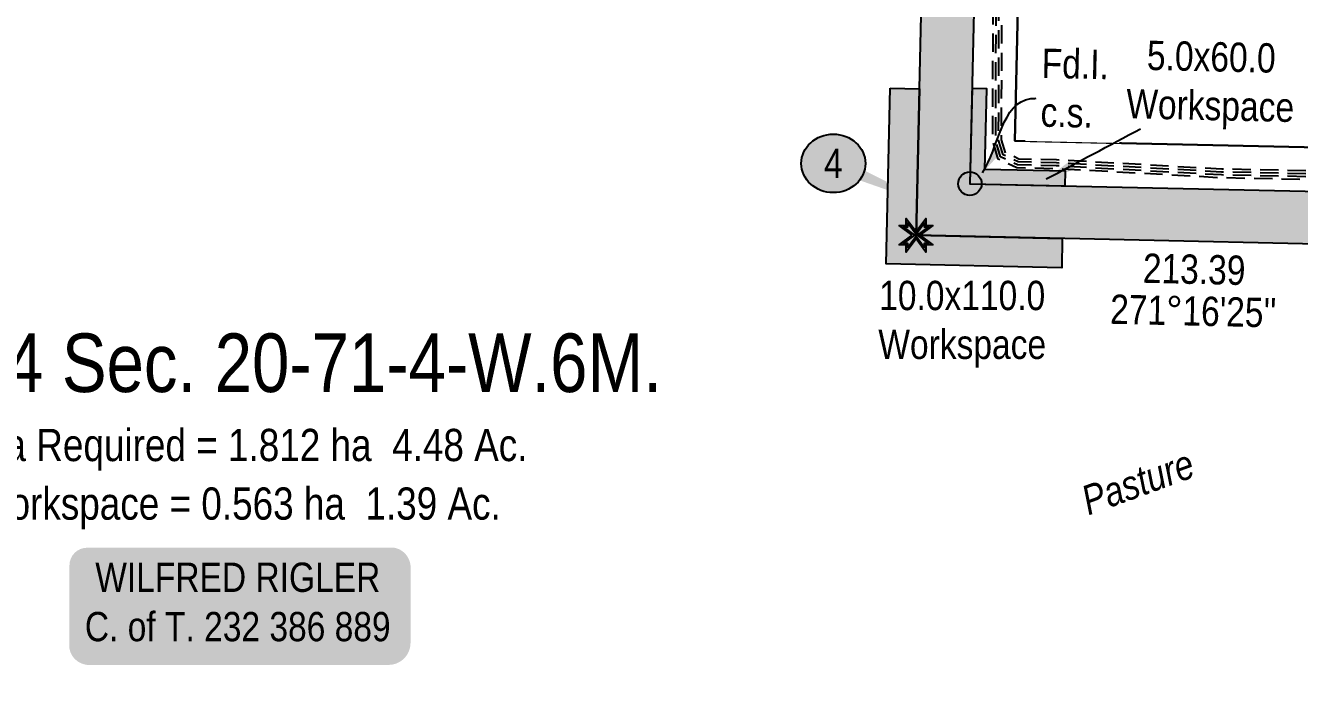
# Model space of a CAD drawing. Extents: x 397736 to 405633, y 6113180 to 6118658.
# Drawn here: x 398995 to 399430, y 6114452.6 to 6114683 of the extents above; entities that cross this region are included whole.
import ezdxf
from ezdxf.enums import TextEntityAlignment as Align

# ---------------------------------------------------------------- set-up
doc = ezdxf.new("R2010")
doc.units = 0
doc.header["$LTSCALE"] = 5
doc.linetypes.add('UG_PIPE', pattern=[1.875, 1.25, -0.625])
for name, color, linetype in [('AS-OWNER', 7, 'Continuous'), ('AS-PIPE-UG', 44, 'UG_PIPE'), ('C-RW', 13, 'Continuous'), ('C-SYMBOL', 7, 'Continuous'), ('L-AREAREQUIRED', 7, 'Continuous'), ('L-AREAWORK', 7, 'Continuous'), ('L-BD1', 253, 'Continuous'), ('L-MON', 1, 'Continuous'), ('L-MON-T', 1, 'Continuous'), ('L-TITLEDB', 4, 'Continuous'), ('P-CROSSINGS', 250, 'Continuous'), ('P-ELEVATION', 7, 'Continuous'), ('P-IOP3', 10, 'Continuous'), ('P-IOP3-H', 21, 'Continuous'), ('P-LTO', 14, 'Continuous'), ('P-PROPOSED', 10, 'Continuous'), ('P-PROPOSED-H', 21, 'Continuous'), ('P-TEMP-BLUE', 146, 'Continuous'), ('P-TEMP-BLUE-T', 146, 'Continuous')]:
    doc.layers.add(name, color=color, linetype=linetype)
doc.layers.add('P-TEMP-BLUE-H', color=7, linetype='Continuous', true_color=0x99e6ff)
doc.layers.add('T-TEXT', color=48, linetype='Continuous', lineweight=18)
doc.styles.add('100L', font='ARIALN.TTF', dxfattribs={"height": 11})
doc.styles.add('175L', font='ARIALN.TTF', dxfattribs={"height": 20})
doc.styles.add('80', font='ARIALN.TTF', dxfattribs={"height": 10})
doc.styles.add('80CG', font='ARIALN.TTF', dxfattribs={"height": 10})
doc.styles.add('80L', font='ARIALN.TTF', dxfattribs={"height": 10})
doc.styles.add('80LS', font='ARIALNI.TTF', dxfattribs={"height": 10})
doc.dimstyles.new('Compass 5 000', dxfattribs={"dimscale": 5, "dimtxt": 9, "dimasz": 2, "dimexe": 0.2, "dimexo": 0.0625, "dimgap": 0.5, "dimtad": 0, "dimtih": 1, "dimtoh": 1, "dimzin": 0, "dimdsep": 46, "dimtxsty": '80CG', "dimcen": 0.1, "dimse1": 1, "dimse2": 1, "dimclrd": 256, "dimclrt": 256, "dimaunit": 1, "dimadec": 4, "dimazin": 0, "dimtfac": 0.06, "dimtofl": 0, "dimtmove": 0, "dimatfit": 1, "dimfxl": 0.2, "dimtolj": 1, "dimtzin": 0, "dimlwd": -1, "dimarcsym": 0})

# ---------------------------------------------------------------- blocks, each defined once
blk = doc.blocks.new('*U43')
h = blk.add_hatch(color=59)
edge = h.paths.add_edge_path()
edge.add_line((-51.5, -20), (51.5, -20))
edge.add_arc((51.5, -14), 6, 270, 360)
edge.add_line((57.5, -14), (57.5, 12.5))
edge.add_arc((51.5, 12.5), 6, 0, 90)
edge.add_line((51.5, 18.5), (-51.5, 18.5))
edge.add_arc((-51.5, 12.5), 6, 90, 180)
edge.add_line((-57.5, 12.5), (-57.5, -14))
edge.add_arc((-51.5, -14), 6, 180, 270)
at = {"color": 1, "flags": 128}
blk.add_lwpolyline([(-51.5, -20, 3, 3, 0), (51.5, -20, 3, 3, 0.414214), (57.5, -14, 3, 3, 0), (57.5, 12.5, 3, 0, 0.414214), (51.5, 18.5, 0, 0, 0), (-51.5, 18.5, 0, 0, 0.414214), (-57.5, 12.5, 0, 0, 0), (-57.5, -14, 0, 3, 0.414214)], format="xyseb", close=True, dxfattribs=at)
blk.add_lwpolyline([(-4.7, -12.58, 0, 7.5, 0), (0, 0, 0, 0, 0)], format="xyseb", dxfattribs=at)
at = {"color": 1, "style": '80'}
blk.add_attdef('ENTER_TEXT_001', (-35.99, -5), '', height=10, dxfattribs=at)
blk = doc.blocks.new('fdia')
at = {"color": 255, "const_width": 1}
blk.add_lwpolyline([(-0.5, 0, 1), (0.5, 0, 1)], format="xyb", close=True, dxfattribs=at)
blk = doc.blocks.new('Fdiaa')
blk.add_blockref('fdia', (0, 0))
blk = doc.blocks.new('fdib')
at = {"color": 1, "const_width": 1.6}
blk.add_lwpolyline([(-0.4, 0, 1), (0.4, 0, 1)], format="xyb", close=True, dxfattribs=at)
at = {"color": 1}
blk.add_circle((0, 0), 0.8, dxfattribs=at)
blk = doc.blocks.new('Fdibb')
blk.add_blockref('fdib', (0, 0))
blk = doc.blocks.new('fdicc')
for name in ['Fdibb', 'Fdiaa']:
    blk.add_blockref(name, (0, 0))
blk = doc.blocks.new('FDI')
blk.add_blockref('fdicc', (0, 0))
blk = doc.blocks.new('TEMP')
h = blk.add_hatch(color=255)
h.dxf.hatch_style = 1
h.paths.add_polyline_path([(0, 0.251), (-0.666, 1.152), (-0.666, 0.666), (-1.152, 0.666), (-0.251, 0), (-1.152, -0.666), (-0.666, -0.666), (-0.666, -1.152), (0, -0.251), (0.666, -1.152), (0.666, -0.666), (1.152, -0.666), (0.251, 0), (1.152, 0.666), (0.666, 0.666), (0.666, 1.152)])
h.paths.add_polyline_path([(0.566, 0.849), (0.566, 0.566), (0.849, 0.566), (0.083, 0), (0.849, -0.566), (0.566, -0.566), (0.566, -0.849), (0, -0.083), (-0.566, -0.849), (-0.566, -0.566), (-0.849, -0.566), (-0.083, 0), (-0.849, 0.566), (-0.566, 0.566), (-0.566, 0.849), (0, 0.083)], flags=16)
h = blk.add_hatch(color=1)
h.dxf.hatch_style = 1
h.paths.add_polyline_path([(0, 0.083), (-0.566, 0.849), (-0.566, 0.566), (-0.849, 0.566), (-0.083, 0), (-0.849, -0.566), (-0.566, -0.566), (-0.566, -0.849), (0, -0.083), (0.566, -0.849), (0.566, -0.566), (0.849, -0.566), (0.083, 0), (0.849, 0.566), (0.566, 0.566), (0.566, 0.849)])
at = {"color": 1}
for p, q in [((-0.083, 0), (0.083, 0)), ((0, 0.083), (0, -0.083))]:
    blk.add_line(p, q, dxfattribs=at)
at = {"color": 255, "flags": 128}
blk.add_lwpolyline([(-0.251, 0), (-1.152, 0.666), (-0.666, 0.666), (-0.666, 1.152), (0, 0.251), (0.666, 1.152), (0.666, 0.666), (1.152, 0.666), (0.251, 0), (1.152, -0.666), (0.666, -0.666), (0.666, -1.152), (0, -0.251), (-0.666, -1.152), (-0.666, -0.666), (-1.152, -0.666)], close=True, dxfattribs=at)
at = {"color": 1, "flags": 128}
blk.add_lwpolyline([(-0.083, 0), (-0.849, 0.566), (-0.566, 0.566), (-0.566, 0.849), (0, 0.083), (0.566, 0.849), (0.566, 0.566), (0.849, 0.566), (0.083, 0), (0.849, -0.566), (0.566, -0.566), (0.566, -0.849), (0, -0.083), (-0.566, -0.849), (-0.566, -0.566), (-0.849, -0.566)], close=True, dxfattribs=at)
blk = doc.blocks.new('*U74')
at = {"layer": 'P-ELEVATION'}
h = blk.add_hatch(color=111, dxfattribs=at)
h.dxf.hatch_style = 1
edge = h.paths.add_edge_path()
edge.add_ellipse((0, 0), major_axis=(-10.94, 0), ratio=0.913794, start_angle=0, end_angle=360)
at = {"layer": 'P-ELEVATION', "color": 7, "flags": 128}
blk.add_lwpolyline([(0, 0, 5, 0, 0), (37.44, -15.74, 0, 0, 0)], format="xyseb", dxfattribs=at)
at = {"layer": 'P-ELEVATION', "color": 7}
blk.add_ellipse((0, 0), major_axis=(-10.94, 0), ratio=0.913794, dxfattribs=at)
at = {"layer": 'P-ELEVATION', "style": '80'}
blk.add_attdef('BEND', text='', height=10, dxfattribs=at).set_placement((0, 0), align=Align.MIDDLE_CENTER)

msp = doc.modelspace()

# ---------------------------------------------------------------- hatches: boundary and pattern name
at = {"layer": 'P-IOP3-H'}
h = msp.add_hatch(color=256, dxfattribs=at)
h.dxf.hatch_style = 1
h.paths.add_polyline_path([(399538.691, 6114316.198), (399505.652, 6114316.95), (399512.305, 6114606.708), (399299.06, 6114611.447), (399304.452, 6114846.594), (399069.78, 6114851.786), (399070.178, 6114869.775), (399322.853, 6114864.185), (399317.461, 6114629.036), (399530.707, 6114624.297), (399524.054, 6114334.529), (399539.101, 6114334.187)])
at = {"layer": 'P-PROPOSED-H'}
h = msp.add_hatch(color=256, dxfattribs=at)
h.dxf.hatch_style = 1
h.paths.add_polyline_path([(399070.178, 6114869.775), (399322.853, 6114864.185), (399317.461, 6114629.036), (399530.707, 6114624.297), (399524.054, 6114334.529), (399682.488, 6114330.922), (399675.795, 6114037.102), (399657.806, 6114037.511), (399664.09, 6114313.343), (399505.652, 6114316.95), (399512.305, 6114606.708), (399299.06, 6114611.447), (399304.452, 6114846.594), (399069.78, 6114851.786)])
at = {"layer": 'P-TEMP-BLUE-H'}
h = msp.add_hatch(color=256, dxfattribs=at)
h.dxf.hatch_style = 1
h.paths.add_polyline_path([(399290.212, 6114661.641), (399300.205, 6114661.412), (399299.06, 6114611.447), (399349.025, 6114610.337), (399348.803, 6114600.343), (399288.837, 6114601.676)])
h = msp.add_hatch(color=256, dxfattribs=at)
h.dxf.hatch_style = 1
h.paths.add_polyline_path([(399349.943, 6114628.314), (399350.054, 6114633.311), (399322.572, 6114633.922), (399323.203, 6114661.403), (399318.206, 6114661.517), (399317.461, 6114629.036)])

# ---------------------------------------------------------------- linework, layer by layer
at = {"layer": 'AS-PIPE-UG', "flags": 128}
for points in [[(399597.615, 6114040.851), (399591.43, 6114040.819), (399586, 6114040.325), (399573.963, 6114038.928), (399553.005, 6114039.805), (399545.731, 6114041.186), (399536.662, 6114046.108), (399532.379, 6114049.096), (399529.035, 6114053.1), (399528.006, 6114055.891), (399526.876, 6114064.932), (399526.956, 6114076.446), (399526.852, 6114113.861), (399526.448, 6114126.804), (399526.912, 6114137.908), (399527.932, 6114175.851), (399528.737, 6114218.678), (399528.934, 6114242.918), (399529.424, 6114273.25), (399530.278, 6114298.423), (399530.645, 6114328.912), (399531.457, 6114357.642), (399535.023, 6114604.171), (399535.556, 6114620.461), (399535.04, 6114625.869), (399531.254, 6114628.854), (399526.739, 6114629.568), (399499.164, 6114629.659), (399457.838, 6114630.917), (399403.361, 6114632.022), (399346.939, 6114635.139), (399333.752, 6114635.461), (399327.962, 6114638.172), (399326.261, 6114643.765), (399326.915, 6114845.022), (399327.211, 6114861.704), (399325.206, 6114867.618), (399322.592, 6114869.622), (399305.088, 6114869.224), (399275.919, 6114869.947), (399233.67, 6114870.714), (399189.723, 6114871.4), (399149.282, 6114873.231), (399092.366, 6114877.191)], [(399597.61, 6114041.851), (399591.382, 6114041.818), (399585.897, 6114041.319), (399573.926, 6114039.93), (399553.12, 6114040.801), (399546.071, 6114042.139), (399537.188, 6114046.96), (399533.061, 6114049.839), (399531, 6114052.306), (399529.728, 6114054.229), (399528.961, 6114056.307), (399527.876, 6114064.991), (399527.955, 6114076.444), (399527.851, 6114113.878), (399527.449, 6114126.798), (399527.911, 6114137.873), (399528.932, 6114175.828), (399529.736, 6114218.664), (399529.933, 6114242.906), (399530.424, 6114273.225), (399531.278, 6114298.4), (399531.645, 6114328.892), (399532.456, 6114357.614), (399536.022, 6114604.147), (399536.557, 6114620.492), (399535.995, 6114626.389), (399531.668, 6114629.801), (399526.819, 6114630.567), (399499.181, 6114630.659), (399457.863, 6114631.916), (399403.399, 6114633.021), (399346.979, 6114636.138), (399333.986, 6114636.455), (399328.789, 6114638.889), (399327.261, 6114643.912), (399327.915, 6114845.012), (399328.214, 6114861.86), (399326.055, 6114868.227), (399322.921, 6114870.629), (399305.089, 6114870.224), (399275.94, 6114870.946), (399233.687, 6114871.713), (399189.753, 6114872.399), (399149.339, 6114874.229), (399092.435, 6114878.188)], [(399597.605, 6114042.85), (399591.334, 6114042.818), (399585.794, 6114042.314), (399573.889, 6114040.932), (399553.234, 6114041.796), (399546.41, 6114043.092), (399537.714, 6114047.812), (399533.742, 6114050.583), (399530.66, 6114055.185), (399529.917, 6114056.722), (399528.876, 6114065.049), (399528.955, 6114076.442), (399528.851, 6114113.895), (399528.449, 6114126.793), (399528.91, 6114137.839), (399529.931, 6114175.806), (399530.736, 6114218.651), (399530.933, 6114242.894), (399531.423, 6114273.2), (399532.277, 6114298.377), (399532.644, 6114328.872), (399533.456, 6114357.585), (399537.021, 6114604.123), (399537.558, 6114620.523), (399536.95, 6114626.909), (399532.082, 6114630.748), (399526.899, 6114631.566), (399499.198, 6114631.659), (399457.888, 6114632.915), (399403.437, 6114634.02), (399347.019, 6114637.137), (399334.22, 6114637.449), (399329.616, 6114639.606), (399328.261, 6114644.059), (399328.915, 6114845.002), (399329.217, 6114862.016), (399326.904, 6114868.836), (399323.25, 6114871.636), (399305.09, 6114871.224), (399275.961, 6114871.945), (399233.704, 6114872.712), (399189.783, 6114873.398), (399149.396, 6114875.227), (399092.504, 6114879.185)], [(399527.05, 6114055.476), (399525.876, 6114064.873), (399525.956, 6114076.448), (399525.852, 6114113.844), (399525.448, 6114126.809), (399525.913, 6114137.942), (399526.933, 6114175.874), (399527.737, 6114218.691), (399527.934, 6114242.93), (399528.425, 6114273.275), (399529.279, 6114298.446), (399529.646, 6114328.932), (399530.458, 6114357.67), (399534.023, 6114604.194), (399534.555, 6114620.43), (399534.086, 6114625.348), (399530.84, 6114627.908), (399526.659, 6114628.568), (399499.147, 6114628.66), (399457.812, 6114629.917), (399403.324, 6114631.023), (399346.899, 6114634.14), (399333.518, 6114634.467), (399327.135, 6114637.456), (399325.261, 6114643.618), (399325.916, 6114845.033), (399326.209, 6114861.548), (399324.357, 6114867.01), (399322.263, 6114868.614), (399305.087, 6114868.224), (399275.897, 6114868.947), (399233.653, 6114869.714), (399189.692, 6114870.4), (399149.224, 6114872.233), (399092.296, 6114876.194)]]:
    msp.add_lwpolyline(points, dxfattribs=at)
at = {"layer": 'C-RW', "flags": 128}
msp.add_lwpolyline([(399556.694, 6114006.087), (399556.699, 6114021.082), (399531.969, 6114021.089), (399546.044, 6114638.954), (399332.795, 6114643.693), (399338.187, 6114878.844), (398744.895, 6114891.969), (398744.553, 6114876.979), (399322.853, 6114864.185), (399317.461, 6114629.036), (399530.707, 6114624.297), (399523.641, 6114316.541), (399518.685, 6114100.682), (399516.629, 6114006.099)], close=True, dxfattribs=at)
at = {"layer": 'L-TITLEDB', "flags": 128}
msp.add_lwpolyline([(399338.756, 6114903.647), (399332.795, 6114643.693), (399546.044, 6114638.954), (399551.965, 6114898.888)], close=True, dxfattribs=at)

# ---------------------------------------------------------------- block references
at = {"layer": 'AS-OWNER', "color": 1}
ref = msp.add_blockref('*U43', (399067.48, 6114486.275), dxfattribs=dict(at, xscale=0.9996229999999772, yscale=0.9996229999999772, zscale=0.9996229999999772))
ref.add_attrib('ENTER_TEXT_001', 'WILFRED RIGLER', (399018.811, 6114489.693), dxfattribs={"layer": '0', "color": 1, "height": 9.99623, "style": '80'})
ref.add_attrib('ENTER_TEXT_002', 'C. of T. 232 386 889', (399015.255, 6114472.855), dxfattribs={"layer": '0', "color": 1, "height": 9.99623, "style": '80'})
at = {"layer": 'L-MON'}
for name, p, xscale, yscale, zscale in [('FDI', (399317.461, 6114629.036), 4.99813384999992, 4.99813384999992, 4.99813384999992), ('TEMP', (399299.06, 6114611.447), 4.998133849999928, 4.998133849999928, 4.998133849999928)]:
    msp.add_blockref(name, p, dxfattribs=dict(at, xscale=xscale, yscale=yscale, zscale=zscale))
at = {"layer": 'P-CROSSINGS', "xscale": 0.99962677, "yscale": 0.99962677, "zscale": 0.99962677}
msp.add_blockref('*U74', (399270.836, 6114635.976), dxfattribs=at).add_auto_attribs({'BEND': '4'})

# ---------------------------------------------------------------- texts
at = {"layer": 'C-SYMBOL', "color": 3, "style": '175L'}
msp.add_text('N.W.1/4 Sec. 20-71-4-W.6M.', height=19.99246, dxfattribs=at).set_placement((399065.324, 6114551.924), align=Align.BOTTOM_CENTER)
at = {"layer": 'L-AREAREQUIRED', "color": 5, "style": '100L'}
msp.add_text('Area Required = 1.812 ha  4.48 Ac.', height=10.99585, dxfattribs=at).set_placement((399067.48, 6114531.049), align=Align.BOTTOM_CENTER)
at = {"layer": 'L-AREAWORK', "color": 5, "style": '100L'}
msp.add_text('Workspace = 0.563 ha  1.39 Ac.', height=10.99585, dxfattribs=at).set_placement((399067.48, 6114511.057), align=Align.BOTTOM_CENTER)
at = {"layer": 'L-BD1', "linetype": 'Continuous', "style": '80L'}
for s, height, p in [('213.39', 9.9963, (399394.054, 6114599.837)), ("271°16'25''", 9.99627, (399393.737, 6114585.596))]:
    msp.add_text(s, height=height, rotation=358.7269, dxfattribs=at).set_placement(p, align=Align.MIDDLE)
at = {"layer": 'P-TEMP-BLUE-T', "insert": (399314.837, 6114581.041), "char_height": 10, "width": 56.90081, "attachment_point": 5, "style": '80CG'}
msp.add_mtext('\\A1;10.0x110.0\\PWorkspace', dxfattribs=at)
at = {"layer": 'T-TEXT', "style": '80LS'}
msp.add_text('Pasture', height=9.9963, rotation=20, dxfattribs=at).set_placement((399374.769, 6114527.205), align=Align.MIDDLE_CENTER)

# ---------------------------------------------------------------- next in the draw order: texts
at = {"layer": 'L-MON-T', "insert": (399342.111, 6114675.187), "char_height": 9.9963, "width": 22.03583, "attachment_point": 1, "rotation": 358.72692, "style": '80L', "bg_fill": 2}
msp.add_mtext('Fd.I.\\Pc.s.', dxfattribs=at)

# ---------------------------------------------------------------- next in the draw order: linework, layer by layer
at = {"layer": 'P-IOP3', "flags": 128}
msp.add_lwpolyline([(399538.691, 6114316.198), (399505.652, 6114316.95), (399512.305, 6114606.708), (399299.06, 6114611.447), (399304.452, 6114846.594), (399069.78, 6114851.786), (399070.178, 6114869.775), (399322.853, 6114864.185), (399317.461, 6114629.036), (399530.707, 6114624.297), (399524.054, 6114334.529), (399539.101, 6114334.187)], close=True, dxfattribs=at)
at = {"layer": 'P-LTO', "flags": 128}
msp.add_lwpolyline([(399070.178, 6114869.775), (399322.853, 6114864.185), (399317.461, 6114629.036), (399530.707, 6114624.297), (399524.054, 6114334.529), (399682.488, 6114330.922), (399675.795, 6114037.102), (399657.806, 6114037.511), (399664.09, 6114313.343), (399505.652, 6114316.95), (399512.305, 6114606.708), (399299.06, 6114611.447), (399304.452, 6114846.594), (399069.78, 6114851.786)], close=True, dxfattribs=at)
at = {"layer": 'P-PROPOSED', "flags": 128}
msp.add_lwpolyline([(399070.178, 6114869.775), (399322.853, 6114864.185), (399317.461, 6114629.036), (399530.707, 6114624.297), (399524.054, 6114334.529), (399682.488, 6114330.922), (399675.795, 6114037.102), (399657.806, 6114037.511), (399664.09, 6114313.343), (399505.652, 6114316.95), (399512.305, 6114606.708), (399299.06, 6114611.447), (399304.452, 6114846.594), (399069.78, 6114851.786)], close=True, dxfattribs=at)
at = {"layer": 'P-TEMP-BLUE', "flags": 128}
for points in [[(399290.212, 6114661.641), (399300.205, 6114661.412), (399299.06, 6114611.447), (399349.025, 6114610.337), (399348.803, 6114600.343), (399288.837, 6114601.676)], [(399349.943, 6114628.314), (399350.054, 6114633.311), (399322.572, 6114633.922), (399323.203, 6114661.403), (399318.206, 6114661.517), (399317.461, 6114629.036)]]:
    msp.add_lwpolyline(points, close=True, dxfattribs=at)

# ---------------------------------------------------------------- next in the draw order: texts
at = {"layer": 'P-TEMP-BLUE-T', "insert": (399399.687, 6114662.558), "char_height": 10, "width": 56.90081, "attachment_point": 5, "rotation": 358.72692, "style": '80CG'}
msp.add_mtext('\\A1;5.0x60.0\\PWorkspace', dxfattribs=at)

# ---------------------------------------------------------------- next in the draw order: leaders
at = {"layer": 'L-MON-T', "path_type": 1}
msp.add_leader([(399321.72, 6114632.692), (399338.217, 6114658.067), (399340.096, 6114658.184)], dimstyle='Compass 5 000', override={"dimgap": 0.5, "dimtad": 0}, dxfattribs=at)
at = {"layer": 'P-TEMP-BLUE-T', "path_type": 1}
msp.add_leader([(399343.545, 6114630.648), (399375.754, 6114647.809)], dimstyle='Compass 5 000', override={"dimgap": 0.5, "dimtad": 0}, dxfattribs=at)

doc.saveas('drawing.dxf')
